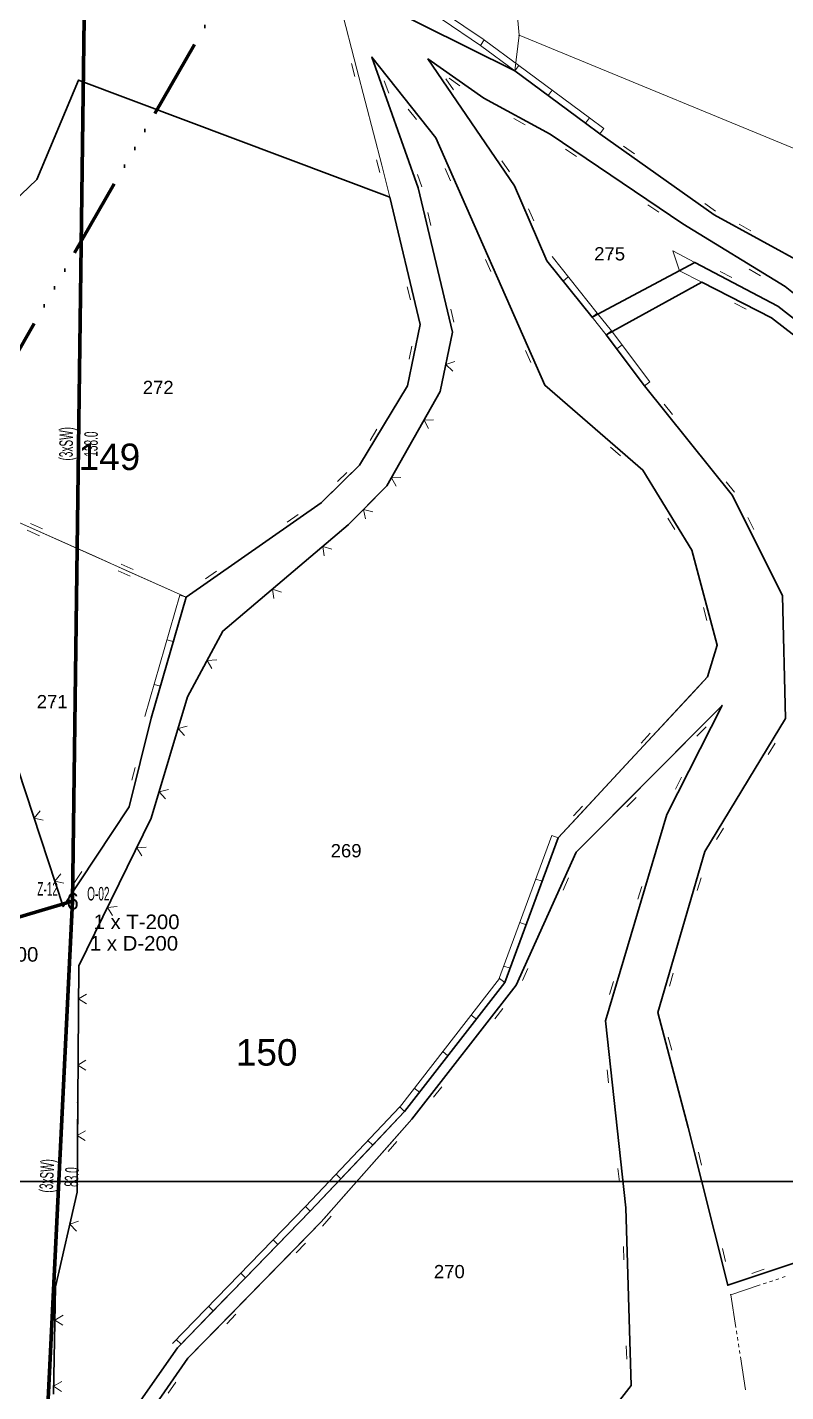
# Model space of a CAD drawing. Header units: millimetres. Extents: x 614452 to 616952, y 4151662 to 4153442.
# Drawn here: x 615928.1 to 616042.6, y 4152510.8 to 4152716.8 of the extents above; entities that cross this region are included whole.
import ezdxf
from ezdxf.enums import TextEntityAlignment as Align
from ezdxf.xclip import XClip

# ---------------------------------------------------------------- set-up
doc = ezdxf.new("R2010")
doc.units = ezdxf.units.MM
doc.header["$XCLIPFRAME"] = 2
doc.linetypes.add('ACAD_ISO14W100', pattern=[24, 12, -3, 0, -3, 0, -3, 0, -3])
for name, color, linetype, lineweight in [('01_UYGALAN_TARAMA', 26, 'Continuous', 20), ('02_ADA_ALN_YENI', 7, 'Continuous', 30), ('02_ADA_NO_YENI', 18, 'Continuous', 0), ('03_PARSEL_ALN_ESKI', 18, 'Continuous', 0), ('03_PARSEL_ALN_YENI', 171, 'Continuous', 0), ('03_PARSEL_NO_ESKI', 5, 'Continuous', 0), ('06_DETAY_SNR_KROKI', 4, 'Continuous', 0), ('07_SNRTIP_GECERLI', 30, 'Continuous', 0), ('07_SNRTIP_SABIT', 18, 'Continuous', 0), ('DIREK_ENH_MEVCUT', 6, 'Continuous', 25), ('HAT_ENH_HAVAI_MEVCUT', 6, 'Continuous', 70), ('NOKTA_DETAY_YENI', 171, 'Continuous', 0), ('NOKTA_PARSEL_ESKI', 6, 'Continuous', 0), ('NOKTA_PARSEL_YENI', 30, 'Continuous', 0), ('TRAFO_BOLGE_TUM', 254, 'ACAD_ISO14W100', 70)]:
    doc.layers.add(name, color=color, linetype=linetype, lineweight=lineweight)
doc.layers.add('ANTET', color=7, linetype='Continuous')
doc.layers.add('Unknown_Point_Feature', color=7, linetype='Continuous')
doc.styles.add('Direk', font='B_CAD')
doc.styles.get("Standard").update_dxf_attribs({"font": 'Arial'})

# ---------------------------------------------------------------- blocks, each defined once
blk = doc.blocks.new('fggg')
at = {"layer": '01_UYGALAN_TARAMA', "color": 252}
for p, q in [((616042.52, 4152528.16, 0.95), (616042.05, 4152528, 0.95)), ((616038.73, 4152526.89, 0.95), (616034.31, 4152525.41, 0.95)), ((616039.68, 4152527.21, 0.95), (616039.2, 4152527.05, 0.95)), ((616040.63, 4152527.52, 0.95), (616040.15, 4152527.36, 0.95)), ((616041.58, 4152527.84, 0.95), (616041.1, 4152527.68, 0.95)), ((616034.31, 4152525.41, 0.95), (616035.08, 4152520.47, 0.95)), ((616035.16, 4152519.98, 0.95), (616035.23, 4152519.48, 0.95)), ((616035.31, 4152518.99, 0.95), (616035.38, 4152518.5, 0.95)), ((616035.46, 4152518, 0.95), (616035.54, 4152517.51, 0.95)), ((616035.61, 4152517.01, 0.95), (616035.69, 4152516.52, 0.95)), ((616035.77, 4152516.02, 0.95), (616036.53, 4152511.08, 0.95))]:
    blk.add_line(p, q, dxfattribs=at)
blk.add_point((616034.31, 4152525.41, 619.21), dxfattribs=at)
blk.add_point((616034.31, 4152525.41, 619.21), dxfattribs=at)
at = {"layer": '02_ADA_ALN_YENI', "color": 252}
for points in [[(616125.99, 4152794.83, 0), (616178.27, 4152767.48, 0), (616205.48, 4152753.92, 0), (616189.79, 4152742.33, 0), (616169.69, 4152725.69, 0), (616156.44, 4152717.27, 0), (616138.25, 4152703.59, 0), (616113.44, 4152687.34, 0), (616098.05, 4152676.15, 0), (616082.93, 4152667.76, 0), (616074.61, 4152665.46, 0), (616066.37, 4152665.81, 0), (616056.19, 4152672.3, 0), (616045.79, 4152680.81, 0), (616031.8, 4152688.47, 0), (616014.53, 4152700.69, 0), (616012.35, 4152702.31, 0), (616001.69, 4152710.22, 0), (615966.82, 4152727.59, 0), (615931.04, 4152781.04, 0), (615998.55, 4152757.72, 0), (616061.85, 4152739.42, 0), (616080.99, 4152742.61, 0), (616125.99, 4152794.83, 0)], [(615972.47, 4152644.98, 0), (615952.06, 4152630.76, 0), (615946.81, 4152612.45, 0), (615943.45, 4152599.08, 0), (615933.5, 4152584.02, 0), (615924.45, 4152611.63, 0), (615917.83, 4152627.68, 0), (615912.63, 4152640.43, 0), (615909.79, 4152670.74, 0), (615914.23, 4152679.22, 0), (615929.51, 4152693.81, 0), (615935.84, 4152708.83, 0), (615982.84, 4152691.12, 0), (615987.41, 4152671.89, 0), (615985.5, 4152662.65, 0), (615978.25, 4152650.69, 0), (615972.47, 4152644.98, 0)]]:
    blk.add_polyline3d(points, close=True, dxfattribs=at)
for points in [[(616052.24, 4152666.23, 0), (616041.42, 4152674.7, 0), (616028.9, 4152681.28, 0), (616013.37, 4152673.01, 0), (616006.54, 4152681.54, 0), (616005.13, 4152684.8, 0), (616001.65, 4152692.85, 0), (615988.58, 4152712.01, 0), (615997.02, 4152706.11, 0), (616007.06, 4152700.64, 0), (616027.07, 4152687.09, 0), (616042.5, 4152677.63, 0), (616052.81, 4152669.4, 0)], [(616046.83, 4152531.18, 0), (616033.84, 4152526.84, 0), (616027.89, 4152550.68, 0), (616023.31, 4152568.03, 0), (616030.39, 4152592.35, 0), (616042.59, 4152612.4, 0), (616042.13, 4152630.95, 0), (616034.58, 4152646.09, 0), (616021.3, 4152662.64, 0), (616015.49, 4152670.36, 0), (616029.95, 4152678.3, 0), (616040.47, 4152672.93, 0), (616051.16, 4152664.61, 0)], [(615932.03, 4152510.4, 0), (615932.36, 4152526.59, 0), (615935.6, 4152540.92, 0), (615935.88, 4152575.09, 0), (615946.82, 4152597.37, 0), (615952.3, 4152615.71, 0), (615957.63, 4152625.59, 0), (615976.54, 4152641.65, 0), (615982.36, 4152647.53, 0), (615990.45, 4152661.82, 0), (615992.3, 4152670.74, 0), (615987.1, 4152692.57, 0), (615980.13, 4152712.3, 0), (615989.77, 4152700.1, 0), (616006.24, 4152662.75, 0), (616021.04, 4152649.9, 0), (616028.43, 4152637.86, 0), (616032.25, 4152623.52, 0), (616030.81, 4152618.73, 0), (616008.25, 4152594.41, 0), (616008.25, 4152594.41, 0), (616000.19, 4152572.55, 0), (615985.06, 4152553.1, 0), (615970.81, 4152538.04, 0), (615950.76, 4152517.38, 0), (615942.44, 4152505.46, 0)], [(615944.46, 4152504.53, 0), (615952.33, 4152515.83, 0), (615972.48, 4152536.44, 0), (615986.13, 4152551.91, 0), (616001.92, 4152572.14, 0), (616010.95, 4152592.22, 0), (616033, 4152614.39, 0), (616024.67, 4152597.94, 0), (616015.41, 4152566.77, 0), (616018.47, 4152538.56, 0), (616019.28, 4152511.72, 0), (616007.97, 4152497.23, 0)]]:
    blk.add_polyline3d(points, dxfattribs=at)
at = {"layer": '03_PARSEL_ALN_ESKI', "color": 252}
for p in [(616016.3, 4152682.59), (615948.16, 4152662.41), (615932.14, 4152614.97), (615976.53, 4152592.46), (615992.11, 4152528.91)]:
    blk.add_point(p, dxfattribs=at)
at = {"layer": '03_PARSEL_ALN_YENI', "color": 252}
for points in [[(615998.55, 4152757.72, 0), (616002.35, 4152715.6, 0), (616001.69, 4152710.22, 0), (615966.82, 4152727.59, 0), (615931.04, 4152781.04, 0), (615998.55, 4152757.72, 0)], [(616098.05, 4152676.15, 0), (616002.35, 4152715.6, 0), (615998.55, 4152757.72, 0), (616061.85, 4152739.42, 0), (616080.99, 4152742.61, 0), (616087.63, 4152718.59, 0), (616098.05, 4152676.15, 0)], [(616002.35, 4152715.6, 0), (616098.05, 4152676.15, 0), (616082.93, 4152667.76, 0), (616074.61, 4152665.46, 0), (616066.37, 4152665.81, 0), (616056.19, 4152672.3, 0), (616045.79, 4152680.81, 0), (616031.8, 4152688.47, 0), (616014.53, 4152700.69, 0), (616012.35, 4152702.31, 0), (616001.69, 4152710.22, 0), (616002.35, 4152715.6, 0)], [(616005.13, 4152684.8, 0), (616001.65, 4152692.85, 0), (615988.58, 4152712.01, 0), (615997.02, 4152706.11, 0), (616007.06, 4152700.64, 0), (616027.07, 4152687.09, 0), (616042.5, 4152677.63, 0), (616052.81, 4152669.4, 0), (616067.06, 4152660.45, 0), (616067.08, 4152641.37, 0), (616061.54, 4152655.01, 0), (616052.24, 4152666.23, 0), (616041.42, 4152674.7, 0), (616028.9, 4152681.28, 0), (616013.37, 4152673.01, 0), (616006.54, 4152681.54, 0), (616005.13, 4152684.8, 0)], [(615935.84, 4152708.83, 0), (615982.84, 4152691.12, 0), (615987.41, 4152671.89, 0), (615985.5, 4152662.65, 0), (615978.25, 4152650.69, 0), (615972.47, 4152644.98, 0), (615952.06, 4152630.76, 0), (615924.68, 4152642.99, 0), (615912.63, 4152640.43, 0), (615909.79, 4152670.74, 0), (615914.23, 4152679.22, 0), (615929.51, 4152693.81, 0), (615935.84, 4152708.83, 0)], [(616015.49, 4152670.36, 0), (616029.95, 4152678.3, 0), (616040.47, 4152672.93, 0), (616051.16, 4152664.61, 0), (616059.3, 4152653.67, 0), (616066.19, 4152637.89, 0), (616066.06, 4152614.43, 0), (616065.94, 4152591.44, 0), (616068.62, 4152559.61, 0), (616046.83, 4152531.18, 0), (616033.84, 4152526.84, 0), (616027.89, 4152550.68, 0), (616023.31, 4152568.03, 0), (616030.39, 4152592.35, 0), (616042.59, 4152612.4, 0), (616042.13, 4152630.95, 0), (616034.58, 4152646.09, 0), (616021.3, 4152662.64, 0), (616015.49, 4152670.36, 0)], [(615933.5, 4152584.02, 0), (615924.45, 4152611.63, 0), (615917.83, 4152627.68, 0), (615912.63, 4152640.43, 0), (615924.68, 4152642.99, 0), (615952.06, 4152630.76, 0), (615946.81, 4152612.45, 0), (615943.45, 4152599.08, 0), (615933.5, 4152584.02, 0)], [(616007.97, 4152497.23, 0), (615987.11, 4152472.98, 0), (615968.43, 4152487.88, 0), (615944.46, 4152504.53, 0), (615952.33, 4152515.83, 0), (615972.48, 4152536.44, 0), (615986.13, 4152551.91, 0), (616001.92, 4152572.14, 0), (616010.95, 4152592.22, 0), (616033, 4152614.39, 0), (616024.67, 4152597.94, 0), (616015.41, 4152566.77, 0), (616018.47, 4152538.56, 0), (616019.28, 4152511.72, 0), (616007.97, 4152497.23, 0)]]:
    blk.add_polyline3d(points, close=True, dxfattribs=at)
blk.add_polyline3d([(615932.03, 4152510.4, 0), (615932.36, 4152526.59, 0), (615935.6, 4152540.92, 0), (615935.88, 4152575.09, 0), (615946.82, 4152597.37, 0), (615952.3, 4152615.71, 0), (615957.63, 4152625.59, 0), (615976.54, 4152641.65, 0), (615982.36, 4152647.53, 0), (615990.45, 4152661.82, 0), (615992.3, 4152670.74, 0), (615987.1, 4152692.57, 0), (615980.13, 4152712.3, 0), (615989.77, 4152700.1, 0), (615989.77, 4152700.1, 0), (616006.24, 4152662.75, 0), (616021.04, 4152649.9, 0), (616028.43, 4152637.86, 0), (616032.25, 4152623.52, 0), (616030.81, 4152618.73, 0), (616008.25, 4152594.41, 0), (616000.19, 4152572.55, 0), (615985.06, 4152553.1, 0), (615970.81, 4152538.04, 0), (615950.76, 4152517.38, 0), (615942.44, 4152505.46, 0)], dxfattribs=at)
at = {"layer": '06_DETAY_SNR_KROKI', "color": 252}
for p, q in [((615997.07, 4152714.89, 0.95), (615983.97, 4152723.74, 0.95)), ((615977.86, 4152710.48, 0.95), (615975.4, 4152720.02, 0.95)), ((615996.51, 4152714.06, 0.95), (615990.71, 4152717.98, 0.95)), ((615996.51, 4152714.06, 0.95), (615997.07, 4152714.89, 0.95)), ((616001.69, 4152710.22, 0.95), (615996.51, 4152714.06, 0.95)), ((616002.28, 4152711.03, 0.95), (615997.11, 4152714.87, 0.95)), ((615977.56, 4152709.38, 0.95), (615977.06, 4152711.31, 0.95)), ((615980.13, 4152712.3, 0.95), (615981.79, 4152707.58, 0.95)), ((615980.47, 4152711.86, 0.95), (615980.13, 4152712.3, 0.95)), ((615986.67, 4152704.02, 0.95), (615980.47, 4152711.86, 0.95)), ((615988.58, 4152712.01, 0.95), (615991.4, 4152707.88, 0.95)), ((615992.92, 4152708.98, 0.95), (615988.58, 4152712.01, 0.95)), ((615979.1, 4152705.64, 0.95), (615977.86, 4152710.48, 0.95)), ((616001.69, 4152710.22, 0.95), (616002.28, 4152711.03, 0.95)), ((616006.73, 4152706.48, 0.95), (616001.69, 4152710.22, 0.95)), ((616012.95, 4152703.11, 0.95), (616002.28, 4152711.03, 0.95)), ((615935.84, 4152708.83, 642.59), (615929.51, 4152693.81, 641.4)), ((615982.84, 4152691.12, 626.52), (615935.84, 4152708.83, 642.59)), ((615981.79, 4152707.58, 0.95), (615985.13, 4152698.16, 0.95)), ((615981.99, 4152708.72, 0.95), (615982.66, 4152706.83, 0.95)), ((615991.3, 4152709.02, 0.95), (615992.43, 4152707.37, 0.95)), ((615991.4, 4152707.88, 0.95), (615997.03, 4152699.62, 0.95)), ((615993.42, 4152707.94, 0.95), (615991.78, 4152709.09, 0.95)), ((615997.02, 4152706.11, 0.95), (615992.92, 4152708.98, 0.95)), ((616006.73, 4152706.48, 0.95), (616007.33, 4152707.28, 0.95)), ((615981.6, 4152695.96, 0.95), (615979.1, 4152705.64, 0.95)), ((616002.67, 4152703.03, 0.95), (615997.02, 4152706.11, 0.95)), ((616012.35, 4152702.31, 0.95), (616006.73, 4152706.48, 0.95)), ((615986.85, 4152702.88, 0.95), (615985.61, 4152704.45, 0.95)), ((615989.77, 4152700.1, 0.95), (615986.67, 4152704.02, 0.95)), ((616003.28, 4152702.06, 0.95), (616001.53, 4152703.02, 0.95)), ((616007.06, 4152700.64, 0.95), (616002.67, 4152703.03, 0.95)), ((616012.35, 4152702.31, 0.95), (616012.95, 4152703.11, 0.95)), ((616015.13, 4152701.49, 0.95), (616012.95, 4152703.11, 0.95)), ((616014.53, 4152700.69, 0.95), (616012.35, 4152702.31, 0.95)), ((616014.53, 4152700.69, 0.95), (616015.13, 4152701.49, 0.95)), ((615992.12, 4152694.78, 0.95), (615989.77, 4152700.1, 0.95)), ((615997.03, 4152699.62, 0.95), (615999.85, 4152695.49, 0.95)), ((616010.51, 4152698.3, 0.95), (616007.06, 4152700.64, 0.95)), ((616014.53, 4152700.69, 0.95), (616018.61, 4152697.8, 0.95)), ((615981.3, 4152694.85, 0.95), (615980.8, 4152696.79, 0.95)), ((615985.13, 4152698.16, 0.95), (615986.79, 4152693.44, 0.95)), ((616011.02, 4152697.28, 0.95), (616009.37, 4152698.4, 0.95)), ((616014.65, 4152695.5, 0.95), (616010.51, 4152698.3, 0.95)), ((616018.12, 4152698.84, 0.95), (616019.75, 4152697.68, 0.95)), ((616018.61, 4152697.8, 0.95), (616026.78, 4152692.03, 0.95)), ((615982.84, 4152691.12, 0.95), (615981.6, 4152695.96, 0.95)), ((615992.01, 4152693.63, 0.95), (615991.2, 4152695.46, 0.95)), ((615994.14, 4152690.2, 0.95), (615992.12, 4152694.78, 0.95)), ((615999.75, 4152696.63, 0.95), (616000.88, 4152694.98, 0.95)), ((615999.85, 4152695.49, 0.95), (616001.65, 4152692.85, 0.95)), ((616022.93, 4152689.9, 0.95), (616014.65, 4152695.5, 0.95)), ((615929.51, 4152693.81, 641.4), (615914.23, 4152679.22, 639.4)), ((615986.79, 4152693.44, 0.95), (615987.1, 4152692.57, 0.95)), ((615986.99, 4152694.57, 0.95), (615987.66, 4152692.69, 0.95)), ((616001.65, 4152692.85, 0.95), (616003.63, 4152688.26, 0.95)), ((615983.94, 4152686.49, 0.95), (615982.84, 4152691.12, 0.95)), ((615987.1, 4152692.57, 0.95), (615988.26, 4152687.71, 0.95)), ((616026.78, 4152692.03, 0.95), (616030.86, 4152689.14, 0.95)), ((615988.57, 4152688.81, 0.95), (615989.04, 4152686.87, 0.95)), ((615998.17, 4152681.05, 0.95), (615994.14, 4152690.2, 0.95)), ((616003.75, 4152689.4, 0.95), (616004.55, 4152687.57, 0.95)), ((616023.45, 4152688.87, 0.95), (616021.79, 4152689.99, 0.95)), ((616027.07, 4152687.09, 0.95), (616022.93, 4152689.9, 0.95)), ((616030.37, 4152690.17, 0.95), (616032, 4152689.02, 0.95)), ((616030.86, 4152689.14, 0.95), (616031.8, 4152688.47, 0.95)), ((615986.25, 4152676.76, 0.95), (615983.94, 4152686.49, 0.95)), ((615988.26, 4152687.71, 0.95), (615990.58, 4152677.98, 0.95)), ((616003.63, 4152688.26, 0.95), (616005.13, 4152684.8, 0.95)), ((616029.71, 4152685.48, 0.95), (616027.07, 4152687.09, 0.95)), ((616031.8, 4152688.47, 0.95), (616036.18, 4152686.07, 0.95)), ((616035.58, 4152687.05, 0.95), (616037.33, 4152686.08, 0.95)), ((616005.13, 4152684.8, 0.95), (616006.54, 4152681.54, 0.95)), ((616038.24, 4152680.25, 0.95), (616029.71, 4152685.48, 0.95)), ((616036.18, 4152686.07, 0.95), (616044.96, 4152681.27, 0.95)), ((616026.56, 4152680.03, 0.95), (616025.58, 4152683.02, 0.95)), ((616025.58, 4152683.02, 0.95), (616028.9, 4152681.28, 0.95)), ((615998.06, 4152679.91, 0.95), (615997.25, 4152681.74, 0.95)), ((616000.19, 4152676.47, 0.95), (615998.17, 4152681.05, 0.95)), ((616008.99, 4152678.48, 0.95), (616006.54, 4152681.54, 0.95)), ((616014.15, 4152673.63, 0.95), (616007.32, 4152682.17, 0.95)), ((616028.9, 4152681.28, 0.95), (616033.33, 4152678.95, 0.95)), ((616008.99, 4152678.48, 0.95), (616009.77, 4152679.1, 0.95)), ((616013.37, 4152673.01, 0.95), (616008.99, 4152678.48, 0.95)), ((616029.95, 4152678.3, 0.95), (616026.56, 4152680.03, 0.95)), ((616036.02, 4152675.2, 0.95), (616029.95, 4152678.3, 0.95)), ((616032.7, 4152679.92, 0.95), (616034.47, 4152678.99, 0.95)), ((616033.33, 4152678.95, 0.95), (616041.42, 4152674.7, 0.95)), ((616038.8, 4152679.25, 0.95), (616037.09, 4152680.29, 0.95)), ((616042.5, 4152677.63, 0.95), (616038.24, 4152680.25, 0.95)), ((615985.94, 4152675.66, 0.95), (615985.47, 4152677.6, 0.95)), ((615987.41, 4152671.89, 0.95), (615986.25, 4152676.76, 0.95)), ((615990.58, 4152677.98, 0.95), (615991.74, 4152673.12, 0.95)), ((616004.22, 4152667.32, 0.95), (616000.19, 4152676.47, 0.95)), ((616048.91, 4152672.52, 0.95), (616042.5, 4152677.63, 0.95)), ((615992.05, 4152674.22, 0.95), (615992.51, 4152672.27, 0.95)), ((616036.65, 4152674.24, 0.95), (616034.87, 4152675.15, 0.95)), ((616040.47, 4152672.93, 0.95), (616036.02, 4152675.2, 0.95)), ((616041.42, 4152674.7, 0.95), (616045.36, 4152671.62, 0.95)), ((615991.74, 4152673.12, 0.95), (615992.3, 4152670.74, 0.95)), ((616013.37, 4152673.01, 0.95), (616014.15, 4152673.63, 0.95)), ((616015.49, 4152670.36, 0.95), (616013.37, 4152673.01, 0.95)), ((616016.27, 4152670.98, 0.95), (616014.15, 4152673.63, 0.95)), ((616047.21, 4152667.68, 0.95), (616040.47, 4152672.93, 0.95)), ((615986.51, 4152667.54, 0.95), (615987.41, 4152671.89, 0.95)), ((615992.3, 4152670.74, 0.95), (615991.29, 4152665.85, 0.95)), ((616015.49, 4152670.36, 0.95), (616016.27, 4152670.98, 0.95)), ((616017.09, 4152668.23, 0.95), (616015.49, 4152670.36, 0.95)), ((616022.1, 4152663.24, 0.95), (616016.28, 4152670.96, 0.95)), ((615985.76, 4152666.68, 0.95), (615986.16, 4152668.64, 0.95)), ((616004.11, 4152666.18, 0.95), (616003.3, 4152668.01, 0.95)), ((616017.09, 4152668.23, 0.95), (616017.89, 4152668.83, 0.95)), ((616021.3, 4152662.64, 0.95), (616017.09, 4152668.23, 0.95)), ((615985.5, 4152662.65, 0.95), (615986.51, 4152667.54, 0.95)), ((615991.29, 4152665.85, 0.95), (615992.63, 4152666.33, 0.95)), ((616006.24, 4152662.75, 0.95), (616004.22, 4152667.32, 0.95)), ((615991.29, 4152665.85, 0.95), (615990.45, 4152661.82, 0.95)), ((615992.33, 4152664.87, 0.95), (615991.29, 4152665.85, 0.95)), ((615980.84, 4152654.96, 0.95), (615985.5, 4152662.65, 0.95)), ((615990.45, 4152661.82, 0.95), (615987.99, 4152657.47, 0.95)), ((616009.71, 4152659.73, 0.95), (616006.24, 4152662.75, 0.95)), ((616021.3, 4152662.64, 0.95), (616022.1, 4152663.24, 0.95)), ((616021.3, 4152662.64, 0.95), (616024.43, 4152658.74, 0.95)), ((616017.26, 4152653.18, 0.95), (616009.71, 4152659.73, 0.95)), ((616024.25, 4152659.87, 0.95), (616025.5, 4152658.31, 0.95)), ((616024.43, 4152658.74, 0.95), (616030.69, 4152650.94, 0.95)), ((615979.84, 4152654.4, 0.95), (615980.88, 4152656.11, 0.95)), ((615987.99, 4152657.47, 0.95), (615985.53, 4152653.12, 0.95)), ((615987.99, 4152657.47, 0.95), (615989.42, 4152657.53, 0.95)), ((615988.68, 4152656.22, 0.95), (615987.99, 4152657.47, 0.95)), ((615978.25, 4152650.69, 0.95), (615980.84, 4152654.96, 0.95)), ((615985.53, 4152653.12, 0.95), (615983.06, 4152648.77, 0.95)), ((616017.65, 4152652.1, 0.95), (616016.14, 4152653.41, 0.95)), ((616021.04, 4152649.9, 0.95), (616017.26, 4152653.18, 0.95)), ((615974.92, 4152648.19, 0.95), (615976.34, 4152649.59, 0.95)), ((615976.03, 4152648.49, 0.95), (615978.25, 4152650.69, 0.95)), ((616025.82, 4152642.12, 0.95), (616021.04, 4152649.9, 0.95)), ((616030.69, 4152650.94, 0.95), (616033.82, 4152647.04, 0.95)), ((615972.47, 4152644.98, 0.95), (615976.03, 4152648.49, 0.95)), ((615982.36, 4152647.53, 0.95), (615978.85, 4152643.98, 0.95)), ((615983.06, 4152648.77, 0.95), (615982.36, 4152647.53, 0.95)), ((615983.06, 4152648.77, 0.95), (615984.49, 4152648.82, 0.95)), ((615983.76, 4152647.52, 0.95), (615983.06, 4152648.77, 0.95)), ((616033.63, 4152648.17, 0.95), (616034.89, 4152646.61, 0.95)), ((616033.82, 4152647.04, 0.95), (616034.58, 4152646.09, 0.95)), ((616034.58, 4152646.09, 0.95), (616036.81, 4152641.62, 0.95)), ((615968.47, 4152642.19, 0.95), (615972.47, 4152644.98, 0.95)), ((615978.85, 4152643.98, 0.95), (615976.54, 4152641.65, 0.95)), ((615979.18, 4152642.59, 0.95), (615978.85, 4152643.98, 0.95)), ((615978.85, 4152643.98, 0.95), (615980.24, 4152643.65, 0.95)), ((615924.68, 4152642.99, 0.95), (615929.24, 4152640.95, 0.95)), ((615928.56, 4152641.87, 0.95), (615930.38, 4152641.05, 0.95)), ((615964.37, 4152639.33, 0.95), (615968.47, 4152642.19, 0.95)), ((615967.33, 4152642.08, 0.95), (615968.97, 4152643.22, 0.95)), ((615976.54, 4152641.65, 0.95), (615972.73, 4152638.41, 0.95)), ((616025.86, 4152640.98, 0.95), (616024.81, 4152642.68, 0.95)), ((616028.43, 4152637.86, 0.95), (616025.82, 4152642.12, 0.95)), ((616036.81, 4152641.62, 0.95), (616041.27, 4152632.66, 0.95)), ((616036.87, 4152642.76, 0.95), (616037.76, 4152640.97, 0.95)), ((615928.1, 4152640.84, 0.95), (615929.93, 4152640.03, 0.95)), ((615929.24, 4152640.95, 0.95), (615938.37, 4152636.87, 0.95)), ((615956.16, 4152633.62, 0.95), (615964.37, 4152639.33, 0.95)), ((615972.73, 4152638.41, 0.95), (615968.91, 4152635.17, 0.95)), ((615972.94, 4152637, 0.95), (615972.73, 4152638.41, 0.95)), ((615972.73, 4152638.41, 0.95), (615974.09, 4152637.97, 0.95)), ((616030.96, 4152628.35, 0.95), (616028.43, 4152637.86, 0.95)), ((615938.37, 4152636.87, 0.95), (615942.94, 4152634.83, 0.95)), ((615942.25, 4152635.75, 0.95), (615944.08, 4152634.94, 0.95)), ((615968.91, 4152635.17, 0.95), (615965.1, 4152631.94, 0.95)), ((615941.8, 4152634.73, 0.95), (615943.62, 4152633.91, 0.95)), ((615942.94, 4152634.83, 0.95), (615952.06, 4152630.76, 0.95)), ((615952.06, 4152630.76, 0.95), (615956.16, 4152633.62, 0.95)), ((615955.02, 4152633.51, 0.95), (615956.66, 4152634.65, 0.95)), ((615951.1, 4152631.03, 0.95), (615945.84, 4152612.73, 0.95)), ((615952.06, 4152630.76, 0.95), (615951.1, 4152631.03, 0.95)), ((615965.1, 4152631.94, 0.95), (615961.29, 4152628.7, 0.95)), ((615965.32, 4152630.52, 0.95), (615965.1, 4152631.94, 0.95)), ((615965.1, 4152631.94, 0.95), (615966.46, 4152631.49, 0.95)), ((616041.27, 4152632.66, 0.95), (616042.13, 4152630.95, 0.95)), ((616042.13, 4152630.95, 0.95), (616042.25, 4152625.95, 0.95)), ((615952.06, 4152630.76, 0.95), (615950.13, 4152624.03, 0.95)), ((616030.68, 4152627.24, 0.95), (616030.16, 4152629.17, 0.95)), ((615961.29, 4152628.7, 0.95), (615957.63, 4152625.59, 0.95)), ((616032.25, 4152623.52, 0.95), (616030.96, 4152628.35, 0.95)), ((615957.63, 4152625.59, 0.95), (615955.26, 4152621.19, 0.95)), ((616042.25, 4152625.95, 0.95), (616042.5, 4152615.95, 0.95)), ((615950.13, 4152624.03, 0.95), (615948.2, 4152617.3, 0.95)), ((615950.13, 4152624.03, 0.95), (615949.17, 4152624.31, 0.95)), ((616030.81, 4152618.73, 0.95), (616032.25, 4152623.52, 0.95)), ((615955.26, 4152621.19, 0.95), (615952.88, 4152616.79, 0.95)), ((615955.26, 4152621.19, 0.95), (615956.69, 4152621.27, 0.95)), ((615955.97, 4152619.95, 0.95), (615955.26, 4152621.19, 0.95)), ((616028.66, 4152616.4, 0.95), (616030.81, 4152618.73, 0.95)), ((615948.2, 4152617.3, 0.95), (615946.81, 4152612.45, 0.95)), ((615948.2, 4152617.3, 0.95), (615947.24, 4152617.58, 0.95)), ((615952.88, 4152616.79, 0.95), (615952.3, 4152615.71, 0.95)), ((615952.3, 4152615.71, 0.95), (615950.87, 4152610.92, 0.95)), ((616021.85, 4152609.07, 0.95), (616028.66, 4152616.4, 0.95)), ((616033, 4152614.39, 0.95), (616029.47, 4152610.84, 0.95)), ((616031.45, 4152611.32, 0.95), (616033, 4152614.39, 0.95)), ((616042.5, 4152615.95, 0.95), (616042.59, 4152612.4, 0.95)), ((615944.67, 4152603.93, 0.95), (615946.81, 4152612.45, 0.95)), ((616042.59, 4152612.4, 0.95), (616039.99, 4152608.13, 0.95)), ((615950.87, 4152610.92, 0.95), (615949.44, 4152606.13, 0.95)), ((615950.87, 4152610.92, 0.95), (615952.25, 4152611.29, 0.95)), ((615951.82, 4152609.85, 0.95), (615950.87, 4152610.92, 0.95)), ((616029.47, 4152610.84, 0.95), (616022.42, 4152603.75, 0.95)), ((616026.93, 4152602.4, 0.95), (616031.45, 4152611.32, 0.95)), ((616030.58, 4152611.16, 0.95), (616029.17, 4152609.74, 0.95)), ((616018.45, 4152605.41, 0.95), (616021.85, 4152609.07, 0.95)), ((616020.76, 4152608.72, 0.95), (616022.12, 4152610.19, 0.95)), ((616040.99, 4152608.69, 0.95), (616039.95, 4152606.98, 0.95)), ((616039.99, 4152608.13, 0.95), (616034.79, 4152599.59, 0.95)), ((615943.88, 4152603.09, 0.95), (615944.37, 4152605.03, 0.95)), ((615949.44, 4152606.13, 0.95), (615948.01, 4152601.33, 0.95)), ((616011.65, 4152598.07, 0.95), (616018.45, 4152605.41, 0.95)), ((615927.56, 4152602.13, 0.95), (615929.12, 4152597.38, 0.95)), ((615943.45, 4152599.08, 0.95), (615944.67, 4152603.93, 0.95)), ((616022.42, 4152603.75, 0.95), (616018.9, 4152600.21, 0.95)), ((616024.67, 4152597.94, 0.95), (616026.93, 4152602.4, 0.95)), ((616025.98, 4152601.77, 0.95), (616026.88, 4152603.55, 0.95)), ((615948.01, 4152601.33, 0.95), (615946.82, 4152597.37, 0.95)), ((615948.01, 4152601.33, 0.95), (615949.39, 4152601.7, 0.95)), ((615948.96, 4152600.27, 0.95), (615948.01, 4152601.33, 0.95)), ((616018.9, 4152600.21, 0.95), (616011.84, 4152593.12, 0.95)), ((616020, 4152600.52, 0.95), (616018.59, 4152599.1, 0.95)), ((615929.12, 4152597.38, 0.95), (615930.04, 4152598.47, 0.95)), ((615941.77, 4152596.54, 0.95), (615943.45, 4152599.08, 0.95)), ((616008.25, 4152594.41, 0.95), (616011.65, 4152598.07, 0.95)), ((616010.56, 4152597.72, 0.95), (616011.92, 4152599.19, 0.95)), ((616023.95, 4152595.53, 0.95), (616024.67, 4152597.94, 0.95)), ((616034.79, 4152599.59, 0.95), (616032.2, 4152595.32, 0.95)), ((615930.51, 4152597.05, 0.95), (615929.12, 4152597.38, 0.95)), ((615929.12, 4152597.38, 0.95), (615930.68, 4152592.63, 0.95)), ((615936.26, 4152588.19, 0.95), (615941.77, 4152596.54, 0.95)), ((615946.82, 4152597.37, 0.95), (615944.62, 4152592.89, 0.95)), ((616033.2, 4152595.88, 0.95), (616032.16, 4152594.17, 0.95)), ((616007.31, 4152594.75, 0.95), (615999.26, 4152572.9, 0.95)), ((616008.25, 4152594.41, 0.95), (616005.83, 4152587.84, 0.95)), ((616008.25, 4152594.41, 0.95), (616007.31, 4152594.75, 0.95)), ((616021.11, 4152585.95, 0.95), (616023.95, 4152595.53, 0.95)), ((616032.2, 4152595.32, 0.95), (616030.39, 4152592.35, 0.95)), ((615930.68, 4152592.63, 0.95), (615932.24, 4152587.88, 0.95)), ((615944.62, 4152592.89, 0.95), (615942.42, 4152588.4, 0.95)), ((615944.62, 4152592.89, 0.95), (615946.05, 4152593.02, 0.95)), ((615945.38, 4152591.67, 0.95), (615944.62, 4152592.89, 0.95)), ((616010.95, 4152592.22, 0.95), (616008.9, 4152587.66, 0.95)), ((616011.84, 4152593.12, 0.95), (616010.95, 4152592.22, 0.95)), ((616030.39, 4152592.35, 0.95), (616028.99, 4152587.55, 0.95)), ((615932.24, 4152587.88, 0.95), (615933.16, 4152588.97, 0.95)), ((615933.63, 4152587.55, 0.95), (615932.24, 4152587.88, 0.95)), ((615932.24, 4152587.88, 0.95), (615933.5, 4152584.02, 0.95)), ((615933.5, 4152584.02, 0.95), (615936.26, 4152588.19, 0.95)), ((615935.24, 4152587.67, 0.95), (615936.34, 4152589.34, 0.95)), ((615942.42, 4152588.4, 0.95), (615940.21, 4152583.91, 0.95)), ((616005.83, 4152587.84, 0.95), (616003.41, 4152581.27, 0.95)), ((616008.9, 4152587.66, 0.95), (616004.8, 4152578.54, 0.95)), ((616005.83, 4152587.84, 0.95), (616004.89, 4152588.19, 0.95)), ((616009.82, 4152588.35, 0.95), (616009, 4152586.52, 0.95)), ((616029.81, 4152588.35, 0.95), (616029.25, 4152586.43, 0.95)), ((616019.68, 4152581.15, 0.95), (616021.11, 4152585.95, 0.95)), ((616020.28, 4152585.15, 0.95), (616020.85, 4152587.07, 0.95)), ((616028.99, 4152587.55, 0.95), (616026.2, 4152577.95, 0.95)), ((615940.21, 4152583.91, 0.95), (615938.01, 4152579.42, 0.95)), ((615940.21, 4152583.91, 0.95), (615941.64, 4152584.05, 0.95)), ((615940.98, 4152582.7, 0.95), (615940.21, 4152583.91, 0.95)), ((616003.41, 4152581.27, 0.95), (616002.47, 4152581.62, 0.95)), ((615938.01, 4152579.42, 0.95), (615935.88, 4152575.09, 0.95)), ((616003.41, 4152581.27, 0.95), (616000.99, 4152574.71, 0.95)), ((616016.83, 4152571.57, 0.95), (616019.68, 4152581.15, 0.95)), ((616004.8, 4152578.54, 0.95), (616002.75, 4152573.98, 0.95)), ((616026.2, 4152577.95, 0.95), (616024.8, 4152573.15, 0.95)), ((615935.88, 4152575.09, 0.95), (615935.83, 4152570.09, 0.95)), ((616000.99, 4152574.71, 0.95), (616000.05, 4152575.05, 0.95)), ((616000.99, 4152574.71, 0.95), (616000.19, 4152572.55, 0.95)), ((616002.75, 4152573.98, 0.95), (616001.92, 4152572.14, 0.95)), ((616003.67, 4152574.67, 0.95), (616002.85, 4152572.84, 0.95)), ((616025.62, 4152573.95, 0.95), (616025.06, 4152572.03, 0.95)), ((615999.4, 4152573.17, 0.95), (615984.27, 4152553.71, 0.95)), ((616000.19, 4152572.55, 0.95), (615995.9, 4152567.03, 0.95)), ((616001.92, 4152572.14, 0.95), (615998.84, 4152568.2, 0.95)), ((616000.19, 4152572.55, 0.95), (615999.4, 4152573.17, 0.95)), ((616015.41, 4152566.77, 0.95), (616016.83, 4152571.57, 0.95)), ((616016.01, 4152570.77, 0.95), (616016.58, 4152572.69, 0.95)), ((616024.8, 4152573.15, 0.95), (616023.31, 4152568.03, 0.95)), ((615935.83, 4152570.09, 0.95), (615935.77, 4152565.09, 0.95)), ((615935.83, 4152570.09, 0.95), (615937.05, 4152570.82, 0.95)), ((615937.04, 4152569.32, 0.95), (615935.83, 4152570.09, 0.95)), ((615995.9, 4152567.03, 0.95), (615991.6, 4152561.5, 0.95)), ((615998.84, 4152568.2, 0.95), (615992.69, 4152560.32, 0.95)), ((615995.9, 4152567.03, 0.95), (615995.11, 4152567.64, 0.95)), ((615999.9, 4152568.64, 0.95), (615998.67, 4152567.07, 0.95)), ((616023.31, 4152568.03, 0.95), (616024.59, 4152563.2, 0.95)), ((615935.77, 4152565.09, 0.95), (615935.72, 4152560.09, 0.95)), ((616016.31, 4152558.44, 0.95), (616015.41, 4152566.77, 0.95)), ((616024.59, 4152563.2, 0.95), (616027.14, 4152553.53, 0.95)), ((616024.87, 4152564.31, 0.95), (616025.39, 4152562.37, 0.95)), ((615935.72, 4152560.09, 0.95), (615936.95, 4152560.82, 0.95)), ((615991.6, 4152561.5, 0.95), (615987.3, 4152555.98, 0.95)), ((615991.6, 4152561.5, 0.95), (615990.81, 4152562.12, 0.95)), ((615935.72, 4152560.09, 0.95), (615935.67, 4152555.09, 0.95)), ((615936.93, 4152559.32, 0.95), (615935.72, 4152560.09, 0.95)), ((615992.69, 4152560.32, 0.95), (615989.62, 4152556.38, 0.95)), ((616015.86, 4152557.39, 0.95), (616015.65, 4152559.37, 0.95)), ((615990.67, 4152556.82, 0.95), (615989.44, 4152555.24, 0.95)), ((616016.85, 4152553.47, 0.95), (616016.31, 4152558.44, 0.95)), ((615935.67, 4152555.09, 0.95), (615935.66, 4152554.45, 0.95)), ((615987.3, 4152555.98, 0.95), (615985.06, 4152553.1, 0.95)), ((615989.62, 4152556.38, 0.95), (615986.13, 4152551.91, 0.95)), ((615987.3, 4152555.98, 0.95), (615986.51, 4152556.59, 0.95)), ((615935.66, 4152554.45, 0.95), (615935.64, 4152549.45, 0.95)), ((615984.33, 4152553.78, 0.95), (615970.08, 4152538.73, 0.95)), ((615985.06, 4152553.1, 0.95), (615980.25, 4152548.01, 0.95)), ((615985.06, 4152553.1, 0.95), (615984.33, 4152553.78, 0.95)), ((616017.93, 4152543.53, 0.95), (616016.85, 4152553.47, 0.95)), ((616027.14, 4152553.53, 0.95), (616027.89, 4152550.68, 0.95)), ((615986.13, 4152551.91, 0.95), (615982.83, 4152548.16, 0.95)), ((616027.89, 4152550.68, 0.95), (616029.1, 4152545.83, 0.95)), ((615935.64, 4152549.45, 0.95), (615935.62, 4152544.45, 0.95)), ((615935.64, 4152549.45, 0.95), (615936.86, 4152550.19, 0.95)), ((615936.85, 4152548.69, 0.95), (615935.64, 4152549.45, 0.95)), ((615980.25, 4152548.01, 0.95), (615979.52, 4152548.7, 0.95)), ((615983.91, 4152548.54, 0.95), (615982.59, 4152547.04, 0.95)), ((615980.25, 4152548.01, 0.95), (615975.44, 4152542.93, 0.95)), ((615982.83, 4152548.16, 0.95), (615976.21, 4152540.67, 0.95)), ((616029.41, 4152546.93, 0.95), (616029.89, 4152544.99, 0.95)), ((615935.62, 4152544.45, 0.95), (615935.6, 4152540.92, 0.95)), ((616017.48, 4152542.47, 0.95), (616017.27, 4152544.46, 0.95)), ((616029.1, 4152545.83, 0.95), (616031.52, 4152536.12, 0.95)), ((615975.44, 4152542.93, 0.95), (615970.81, 4152538.04, 0.95)), ((615975.44, 4152542.93, 0.95), (615974.71, 4152543.61, 0.95)), ((616018.47, 4152538.56, 0.95), (616017.93, 4152543.53, 0.95)), ((615935.6, 4152540.92, 0.95), (615934.5, 4152536.05, 0.95)), ((615976.21, 4152540.67, 0.95), (615972.9, 4152536.92, 0.95)), ((615970.09, 4152538.74, 0.95), (615950.04, 4152518.08, 0.95)), ((615970.81, 4152538.04, 0.95), (615970.09, 4152538.74, 0.95)), ((616018.68, 4152531.71, 0.95), (616018.47, 4152538.56, 0.95)), ((615934.5, 4152536.05, 0.95), (615935.85, 4152536.51, 0.95)), ((615970.81, 4152538.04, 0.95), (615965.93, 4152533.02, 0.95)), ((615972.48, 4152536.44, 0.95), (615968.98, 4152532.86, 0.95)), ((615972.9, 4152536.92, 0.95), (615972.48, 4152536.44, 0.95)), ((615973.99, 4152537.29, 0.95), (615972.66, 4152535.79, 0.95)), ((616031.52, 4152536.12, 0.95), (616032.73, 4152531.27, 0.95)), ((615934.5, 4152536.05, 0.95), (615933.4, 4152531.17, 0.95)), ((615935.52, 4152535.04, 0.95), (615934.5, 4152536.05, 0.95)), ((615965.93, 4152533.02, 0.95), (615961.06, 4152527.99, 0.95)), ((615968.98, 4152532.86, 0.95), (615961.99, 4152525.71, 0.95)), ((615965.93, 4152533.02, 0.95), (615965.22, 4152533.71, 0.95)), ((615970.08, 4152533.18, 0.95), (615968.68, 4152531.75, 0.95)), ((616018.15, 4152530.69, 0.95), (616018.09, 4152532.69, 0.95)), ((616033.04, 4152532.38, 0.95), (616033.52, 4152530.44, 0.95)), ((615933.4, 4152531.17, 0.95), (615932.36, 4152526.59, 0.95)), ((616018.83, 4152526.71, 0.95), (616018.68, 4152531.71, 0.95)), ((616032.73, 4152531.27, 0.95), (616033.84, 4152526.84, 0.95)), ((616038.58, 4152528.42, 0.95), (616046.83, 4152531.18, 0.95)), ((615961.06, 4152527.99, 0.95), (615956.18, 4152522.97, 0.95)), ((615961.06, 4152527.99, 0.95), (615960.34, 4152528.69, 0.95)), ((616033.84, 4152526.84, 0.95), (616038.58, 4152528.42, 0.95)), ((616037.46, 4152528.64, 0.95), (616039.35, 4152529.27, 0.95)), ((615932.36, 4152526.59, 0.95), (615932.26, 4152521.59, 0.95)), ((616019.13, 4152516.72, 0.95), (616018.83, 4152526.71, 0.95)), ((615961.99, 4152525.71, 0.95), (615958.5, 4152522.13, 0.95)), ((615932.26, 4152521.59, 0.95), (615933.49, 4152522.32, 0.95)), ((615956.18, 4152522.97, 0.95), (615951.31, 4152517.95, 0.95)), ((615958.5, 4152522.13, 0.95), (615952.33, 4152515.83, 0.95)), ((615956.18, 4152522.97, 0.95), (615955.47, 4152523.67, 0.95)), ((615959.6, 4152522.46, 0.95), (615958.2, 4152521.03, 0.95)), ((615932.26, 4152521.59, 0.95), (615932.16, 4152516.59, 0.95)), ((615933.46, 4152520.82, 0.95), (615932.26, 4152521.59, 0.95)), ((615951.31, 4152517.95, 0.95), (615950.59, 4152518.64, 0.95)), ((615951.31, 4152517.95, 0.95), (615950.76, 4152517.38, 0.95)), ((616018.59, 4152515.7, 0.95), (616018.53, 4152517.7, 0.95)), ((615932.16, 4152516.59, 0.95), (615932.06, 4152511.59, 0.95)), ((615945.3, 4152509.56, 0.95), (615950.76, 4152517.38, 0.95)), ((615952.33, 4152515.83, 0.95), (615949.47, 4152511.72, 0.95)), ((616019.28, 4152511.72, 0.95), (616019.13, 4152516.72, 0.95)), ((615932.06, 4152511.59, 0.95), (615932.03, 4152510.4, 0.95)), ((615932.06, 4152511.59, 0.95), (615933.29, 4152512.32, 0.95)), ((615933.26, 4152510.82, 0.95), (615932.06, 4152511.59, 0.95)), ((615949.47, 4152511.72, 0.95), (615944.46, 4152504.53, 0.95)), ((615950.5, 4152512.22, 0.95), (615949.36, 4152510.58, 0.95)), ((616017.2, 4152509.06, 0.95), (616019.28, 4152511.72, 0.95))]:
    blk.add_line(p, q, dxfattribs=at)
for p in [(615996.51, 4152714.06, 624.48), (615996.51, 4152714.06, 624.48), (615980.13, 4152712.3, 623.87), (615980.13, 4152712.3, 623.87), (615988.58, 4152712.01, 623.37), (615988.58, 4152712.01, 623.37), (616001.69, 4152710.22, 624.48), (616001.69, 4152710.22, 625.75), (615997.02, 4152706.11, 624.41), (615997.02, 4152706.11, 624.41), (616012.35, 4152702.31, 624.48), (616012.35, 4152702.31, 625.75), (615989.77, 4152700.1, 623.35), (615989.77, 4152700.1, 623.35), (616007.06, 4152700.64, 625.64), (616007.06, 4152700.64, 625.64), (616014.53, 4152700.69, 625.75), (616014.53, 4152700.69, 625.75), (616001.65, 4152692.85, 622.59), (616001.65, 4152692.85, 622.59), (615982.84, 4152691.12, 626.52), (615982.84, 4152691.12, 626.52), (615987.1, 4152692.57, 626.16), (615987.1, 4152692.57, 626.16), (616027.07, 4152687.09, 625.45), (616027.07, 4152687.09, 625.45), (616031.8, 4152688.47, 625.4), (616031.8, 4152688.47, 625.4), (616005.13, 4152684.8, 621.69), (616005.13, 4152684.8, 622.59), (616025.58, 4152683.02, 622.19), (616025.58, 4152683.02, 622.19), (616006.54, 4152681.54, 621.69), (616006.54, 4152681.54, 621.69), (616028.9, 4152681.28, 622.14), (616028.9, 4152681.28, 622.19), (616026.56, 4152680.03, 621.58), (616026.56, 4152680.03, 621.58), (616029.95, 4152678.3, 621.58), (616029.95, 4152678.3, 621.53), (616042.5, 4152677.63, 624.74), (616042.5, 4152677.63, 624.74), (616041.42, 4152674.7, 622.14), (616041.42, 4152674.7, 622.14), (616013.37, 4152673.01, 621.72), (616013.37, 4152673.01, 621.69), (616040.47, 4152672.93, 621.53), (616040.47, 4152672.93, 621.53), (615987.41, 4152671.89, 629.29), (615987.41, 4152671.89, 629.29), (615992.3, 4152670.74, 629.54), (615992.3, 4152670.74, 629.54), (616015.49, 4152670.36, 621.69), (616015.49, 4152670.36, 621.72), (615985.5, 4152662.65, 630.28), (615985.5, 4152662.65, 630.28), (615990.45, 4152661.82, 630.21), (615990.45, 4152661.82, 630.21), (616006.24, 4152662.75, 627.28), (616006.24, 4152662.75, 627.28), (616021.3, 4152662.64, 621.72), (616021.3, 4152662.64, 621.72), (615978.25, 4152650.69, 630.76), (615978.25, 4152650.69, 630.76), (616021.04, 4152649.9, 624.5), (616021.04, 4152649.9, 624.5), (615982.36, 4152647.53, 630.67), (615982.36, 4152647.53, 630.67), (616034.58, 4152646.09, 620.7), (616034.58, 4152646.09, 620.7), (615972.47, 4152644.98, 630.91), (615972.47, 4152644.98, 630.91), (615976.54, 4152641.65, 630.88), (615976.54, 4152641.65, 630.88), (616028.43, 4152637.86, 623.63), (616028.43, 4152637.86, 623.63), (616042.13, 4152630.95, 620.54), (616042.13, 4152630.95, 620.54), (615952.06, 4152630.76, 630.94), (615952.06, 4152630.76, 630.94), (615952.06, 4152630.76, 630.94), (615957.63, 4152625.59, 629.81), (615957.63, 4152625.59, 629.81), (616032.25, 4152623.52, 622.24), (616032.25, 4152623.52, 622.24), (616030.81, 4152618.73, 622.35), (616030.81, 4152618.73, 622.35), (615952.3, 4152615.71, 629.63), (615952.3, 4152615.71, 629.63), (616033, 4152614.39, 620.67), (615946.81, 4152612.45, 630.3), (615946.81, 4152612.45, 630.3), (616042.59, 4152612.4, 620.35), (616042.59, 4152612.4, 620.35), (615943.45, 4152599.08, 630.74), (615943.45, 4152599.08, 630.74), (616024.67, 4152597.94, 620.59), (616024.67, 4152597.94, 620.59), (615946.82, 4152597.37, 630.19), (615946.82, 4152597.37, 630.19), (616008.25, 4152594.41, 622.35), (616008.25, 4152594.41, 622.35), (616010.95, 4152592.22, 620.64), (616010.95, 4152592.22, 620.64), (616030.39, 4152592.35, 621.26), (616030.39, 4152592.35, 621.26), (615933.5, 4152584.02, 631.07), (615933.5, 4152584.02, 631.07), (615935.88, 4152575.09, 630.49), (615935.88, 4152575.09, 630.49), (616000.19, 4152572.55, 620.72), (616000.19, 4152572.55, 620.72), (616001.92, 4152572.14, 620.53), (616001.92, 4152572.14, 620.53), (616023.31, 4152568.03, 619.98), (616023.31, 4152568.03, 619.98), (616015.41, 4152566.77, 619.64), (616015.41, 4152566.77, 619.64), (615935.66, 4152554.45, 628.81), (615935.66, 4152554.45, 628.81), (615985.06, 4152553.1, 620.76), (615985.06, 4152553.1, 620.76), (615986.13, 4152551.91, 620.37), (615986.13, 4152551.91, 620.37), (616027.89, 4152550.68, 619.62), (616027.89, 4152550.68, 619.62), (615935.6, 4152540.92, 627.96), (615935.6, 4152540.92, 627.96), (616018.47, 4152538.56, 619.47), (616018.47, 4152538.56, 619.47), (615970.81, 4152538.04, 620.85), (615970.81, 4152538.04, 620.85), (615972.48, 4152536.44, 620.35), (615972.48, 4152536.44, 620.35), (615932.36, 4152526.59, 627.24), (615932.36, 4152526.59, 627.24), (616033.84, 4152526.84, 619.21), (616033.84, 4152526.84, 619.21), (615950.76, 4152517.38, 620.83), (615950.76, 4152517.38, 620.83), (615952.33, 4152515.83, 620.41), (615952.33, 4152515.83, 620.41), (616019.28, 4152511.72, 618.54), (616019.28, 4152511.72, 618.54)]:
    blk.add_point(p, dxfattribs=at)
at = {"layer": '07_SNRTIP_GECERLI', "color": 252}
for points in [[(616002.35, 4152715.6, 0), (615998.55, 4152757.72, 0)], [(615966.82, 4152727.59, 0), (616001.69, 4152710.22, 0)], [(616001.69, 4152710.22, 0), (616002.35, 4152715.6, 0)], [(616002.35, 4152715.6, 0), (616098.05, 4152676.15, 627.03)], [(616028.9, 4152681.28, 0), (616013.37, 4152673.01, 0)], [(616029.95, 4152678.3, 0), (616015.49, 4152670.36, 0)]]:
    blk.add_polyline3d(points, dxfattribs=at)
at = {"layer": '07_SNRTIP_SABIT', "color": 252}
for points in [[(615957.63, 4152625.59, 629.81), (615976.54, 4152641.65, 630.88), (615982.36, 4152647.53, 630.67), (615990.45, 4152661.82, 630.21), (615992.3, 4152670.74, 629.54), (615987.1, 4152692.57, 626.16), (615980.13, 4152712.3, 623.87)], [(615980.13, 4152712.3, 623.87), (615989.77, 4152700.1, 623.35), (616006.24, 4152662.75, 627.28), (616021.04, 4152649.9, 624.5), (616028.43, 4152637.86, 623.63), (616032.25, 4152623.52, 622.24), (616030.81, 4152618.73, 622.35)], [(616067.06, 4152660.45, 625.77), (616052.81, 4152669.4, 624.88), (616042.5, 4152677.63, 624.74), (616027.07, 4152687.09, 625.45), (616007.06, 4152700.64, 625.64), (615997.02, 4152706.11, 624.41), (615988.58, 4152712.01, 623.37)], [(615988.58, 4152712.01, 623.37), (616001.65, 4152692.85, 622.59), (616005.13, 4152684.8, 622.59), (616006.54, 4152681.54, 621.69), (616013.37, 4152673.01, 621.69)], [(616012.35, 4152702.31, 0), (616001.69, 4152710.22, 0)], [(615912.63, 4152640.43, 635.95), (615909.79, 4152670.74, 638.48), (615914.23, 4152679.22, 639.4), (615929.51, 4152693.81, 641.4), (615935.84, 4152708.83, 642.59)], [(615935.84, 4152708.83, 642.59), (615982.84, 4152691.12, 626.52)], [(616012.35, 4152702.31, 0), (616014.53, 4152700.69, 625.75), (616031.8, 4152688.47, 625.4), (616045.79, 4152680.81, 625.1), (616056.19, 4152672.3, 625.09), (616066.37, 4152665.81, 625.89)], [(615982.84, 4152691.12, 626.52), (615987.41, 4152671.89, 629.29), (615985.5, 4152662.65, 630.28), (615978.25, 4152650.69, 0), (615972.47, 4152644.98, 630.91), (615952.06, 4152630.76, 630.94)], [(616028.9, 4152681.28, 0), (616041.42, 4152674.7, 622.14), (616052.24, 4152666.23, 621.97), (616061.54, 4152655.01, 621.48), (616067.08, 4152641.37, 621.66)], [(616066.19, 4152637.89, 620.94), (616059.3, 4152653.67, 621.14), (616051.16, 4152664.61, 621.4), (616040.47, 4152672.93, 621.53), (616029.95, 4152678.3, 0)], [(616015.49, 4152670.36, 0), (616021.3, 4152662.64, 621.72), (616034.58, 4152646.09, 620.7), (616042.13, 4152630.95, 620.54), (616042.59, 4152612.4, 620.35), (616030.39, 4152592.35, 621.26), (616023.31, 4152568.03, 619.98), (616027.89, 4152550.68, 0), (616033.84, 4152526.84, 619.62)], [(615912.63, 4152640.43, 635.95), (615924.68, 4152642.99, 635.42), (615952.06, 4152630.76, 630.94)], [(615933.5, 4152584.02, 631.07), (615924.45, 4152611.63, 633.71), (615917.83, 4152627.68, 634.98), (615912.63, 4152640.43, 635.95)], [(615952.06, 4152630.76, 630.94), (615946.81, 4152612.45, 630.3), (615943.45, 4152599.08, 630.74), (615933.5, 4152584.02, 631.07)], [(615935.88, 4152575.09, 630.49), (615946.82, 4152597.37, 630.19), (615952.3, 4152615.71, 629.63), (615957.63, 4152625.59, 629.81)], [(616030.81, 4152618.73, 622.35), (616008.25, 4152594.41, 622.35), (616000.19, 4152572.55, 620.72), (615985.06, 4152553.1, 620.76), (615970.81, 4152538.04, 620.85), (615950.76, 4152517.38, 620.83), (615942.44, 4152505.46, 0)], [(615944.46, 4152504.53, 0), (615952.33, 4152515.83, 620.41), (615972.48, 4152536.44, 620.35), (615986.13, 4152551.91, 620.37), (616001.92, 4152572.14, 620.53), (616010.95, 4152592.22, 620.64), (616033, 4152614.39, 0)], [(616033, 4152614.39, 0), (616024.67, 4152597.94, 620.59), (616015.41, 4152566.77, 619.64), (616018.47, 4152538.56, 619.47), (616019.28, 4152511.72, 618.54)], [(615932.03, 4152510.4, 626.59), (615932.36, 4152526.59, 627.24), (615935.6, 4152540.92, 627.96), (615935.88, 4152575.09, 630.49)], [(616068.62, 4152559.61, 620.49), (616046.83, 4152531.18, 619.42), (616033.84, 4152526.84, 619.21)], [(616019.28, 4152511.72, 618.54), (616007.97, 4152497.23, 620.43), (615987.11, 4152472.98, 618.45)]]:
    blk.add_polyline3d(points, dxfattribs=at)
at = {"layer": 'NOKTA_DETAY_YENI', "color": 252}
for p in [(615996.51, 4152714.06, 624.48), (616025.58, 4152683.02, 622.19), (616026.56, 4152680.03, 621.58)]:
    blk.add_point(p, dxfattribs=at)
at = {"layer": 'NOKTA_PARSEL_ESKI', "color": 252}
blk.add_point((616002.35, 4152715.6), dxfattribs=at)
at = {"layer": 'NOKTA_PARSEL_YENI', "color": 252}
for p in [(615980.13, 4152712.3, 623.87), (615988.58, 4152712.01), (616001.69, 4152710.22), (615935.84, 4152708.83, 642.59), (615997.02, 4152706.11, 624.41), (616012.35, 4152702.31), (615989.77, 4152700.1, 623.35), (616007.06, 4152700.64, 625.64), (616014.53, 4152700.69, 625.75), (615929.51, 4152693.81, 641.4), (616001.65, 4152692.85, 622.59), (615982.84, 4152691.12, 626.52), (615987.1, 4152692.57, 626.16), (616027.07, 4152687.09, 625.45), (616031.8, 4152688.47, 625.4), (616005.13, 4152684.8), (616006.54, 4152681.54, 621.69), (616028.9, 4152681.28), (616029.95, 4152678.3), (616042.5, 4152677.63, 624.74), (616041.42, 4152674.7, 622.14), (616013.37, 4152673.01), (616040.47, 4152672.93, 621.53), (615987.41, 4152671.89, 629.29), (615992.3, 4152670.74, 629.54), (616015.49, 4152670.36), (615985.5, 4152662.65, 630.28), (615990.45, 4152661.82, 630.21), (616006.24, 4152662.75, 627.28), (616021.3, 4152662.64, 621.72), (615978.25, 4152650.69, 630.76), (616021.04, 4152649.9, 624.5), (615982.36, 4152647.53, 630.67), (616034.58, 4152646.09, 620.7), (615972.47, 4152644.98, 630.91), (615976.54, 4152641.65, 630.88), (616028.43, 4152637.86, 623.63), (616042.13, 4152630.95, 620.54), (615952.06, 4152630.76, 630.94), (615957.63, 4152625.59, 629.81), (616032.25, 4152623.52, 622.24), (616030.81, 4152618.73, 622.35), (615952.3, 4152615.71, 629.63), (616033, 4152614.39), (615946.81, 4152612.45, 630.3), (616042.59, 4152612.4, 620.35), (615943.45, 4152599.08, 630.74), (616024.67, 4152597.94, 620.59), (615946.82, 4152597.37, 630.19), (616008.25, 4152594.41, 622.35), (616010.95, 4152592.22, 620.64), (616030.39, 4152592.35, 621.26), (615933.5, 4152584.02, 631.07), (615935.88, 4152575.09, 630.49), (616000.19, 4152572.55, 620.72), (616001.92, 4152572.14, 620.53), (616023.31, 4152568.03, 619.98), (616015.41, 4152566.77, 619.64), (615985.06, 4152553.1, 620.76), (615986.13, 4152551.91, 620.37), (616027.89, 4152550.68, 619.62), (615935.6, 4152540.92, 627.96), (616018.47, 4152538.56, 619.47), (615970.81, 4152538.04, 620.85), (615972.48, 4152536.44, 620.35), (615932.36, 4152526.59, 627.24), (616033.84, 4152526.84, 619.21), (615950.76, 4152517.38, 620.83), (615952.33, 4152515.83, 620.41), (616019.28, 4152511.72, 618.54)]:
    blk.add_point(p, dxfattribs=at)
at = {"layer": '02_ADA_NO_YENI', "color": 252}
for s, p in [('149', (615935.83, 4152649.94)), ('150', (615959.57, 4152560.01))]:
    blk.add_text(s, height=4, dxfattribs=at).set_placement(p)
at = {"layer": '03_PARSEL_NO_ESKI', "color": 252}
for s, p in [('275', (616013.68, 4152681.59)), ('272', (615945.53, 4152661.41)), ('271', (615929.52, 4152613.97)), ('269', (615973.9, 4152591.46)), ('270', (615989.48, 4152527.91))]:
    blk.add_text(s, height=2, dxfattribs=at).set_placement(p)

msp = doc.modelspace()

# ---------------------------------------------------------------- linework, layer by layer
msp.add_lwpolyline([(616327.5, 4152542.5), (615240.74, 4152542.5), (615240.74, 4153442.5), (615430.75, 4153442.5)])
at = {"layer": 'ANTET', "flags": 128}
msp.add_lwpolyline([(614452.5, 4151777.5), (614452.5, 4152542.5), (616764.34, 4152542.5), (616764.34, 4151662.5), (614452.5, 4151662.5)], close=True, dxfattribs=at)
at = {"layer": 'HAT_ENH_HAVAI_MEVCUT'}
for p, q in [((615936.72, 4152722.94), (615934.94, 4152584.82)), ((615934.94, 4152584.82), (615913.88, 4152578.59)), ((615934.94, 4152584.82), (615930.88, 4152501.73))]:
    msp.add_line(p, q, dxfattribs=at)
at = {"layer": 'TRAFO_BOLGE_TUM', "flags": 128}
msp.add_lwpolyline([(615486.15, 4152669.73), (615486.14, 4152669.74), (616077.97, 4153209.43), (616078.15, 4153209.6), (616079.01, 4153210.2), (616079.07, 4153210.22), (616079.06, 4153210.23), (616244.06, 4153303.22), (616244.96, 4153303.63), (616245.97, 4153303.9), (616247.01, 4153303.99), (616248.05, 4153303.9), (616248.33, 4153303.83), (616248.33, 4153303.84), (616279.31, 4153296.85), (616280.04, 4153296.64), (616280.99, 4153296.2), (616281.85, 4153295.6), (616282.59, 4153294.86), (616283.19, 4153294), (616283.63, 4153293.05), (616283.9, 4153292.04), (616283.99, 4153291), (616283.9, 4153289.96), (616283.63, 4153288.95), (616283.19, 4153288.01), (616283.19, 4153288.01), (615803.49, 4152453.53), (615803.48, 4152453.52), (615803.31, 4152453.28), (615803.33, 4152453.27), (615607.27, 4152149.14), (615606.83, 4152148.54), (615606.09, 4152147.8), (615605.23, 4152147.2), (615604.28, 4152146.75), (615603.27, 4152146.48), (615602.57, 4152146.42), (615602.57, 4152146.4), (615216.37, 4152124.26), (615216.03, 4152124.25), (615214.99, 4152124.34), (615213.97, 4152124.61), (615213.03, 4152125.05), (615212.17, 4152125.65), (615211.43, 4152126.39), (615210.83, 4152127.25), (615210.39, 4152128.2), (615210.12, 4152129.21), (615210.03, 4152130.25), (615210.12, 4152131.29), (615210.39, 4152132.3), (615210.7, 4152132.98), (615210.69, 4152132.98), (615484.84, 4152668.05), (615484.98, 4152668.31), (615485.58, 4152669.17), (615486.15, 4152669.73), (615486.15, 4152669.73)], dxfattribs=at)

# ---------------------------------------------------------------- block references
ref = msp.add_blockref('fggg', (0, 0))
XClip(ref).set_block_clipping_path([(615240.7433106549, 4153442.5), (615240.7433106545, 4152542.5), (614452.5, 4152542.5), (614452.5, 4151662.5), (616764.340303037, 4151662.5), (616764.340303037, 4152542.5), (616327.5, 4152542.5), (616327.5, 4153442.5)])

# ---------------------------------------------------------------- texts
at = {"layer": 'DIREK_ENH_MEVCUT', "linetype": 'ByBlock', "width": 0.53}
for s, p in [('Z-12', (615931.16, 4152586.7)), ('O-02', (615938.82, 4152585.97))]:
    msp.add_text(s, height=2.05, dxfattribs=at).set_placement(p, align=Align.MIDDLE_CENTER)
at = {"layer": 'DIREK_ENH_MEVCUT', "linetype": 'ByBlock', "style": 'Direk'}
msp.add_text('6', height=2.5, dxfattribs=at).set_placement((615934.94, 4152584.82), align=Align.MIDDLE_CENTER)
at = {"layer": 'HAT_ENH_HAVAI_MEVCUT', "lineweight": 30, "width": 0.53}
for rotation, p in [(449.2598, (615934.98, 4152653.89, 307967.47)), (447.207, (615932.06, 4152543.32, 307965.44))]:
    msp.add_text('(3xSW)', height=2.05, rotation=rotation, dxfattribs=at).set_placement(p, align=Align.CENTER)
for s, rotation, p in [('138.0', 449.2598, (615936.68, 4152653.87, 307967.47)), ('83.0', 447.207, (615933.76, 4152543.24, 307965.44))]:
    msp.add_text(s, height=2.05, rotation=rotation, dxfattribs=at).set_placement(p, align=Align.TOP_CENTER)
at = {"layer": 'Unknown_Point_Feature', "color": 0}
for s, p in [('1 x T-200', (615938.1, 4152580.62)), ('1 x D-200', (615937.54, 4152577.38)), ('2 x D-200', (615916.44, 4152575.71))]:
    msp.add_text(s, height=2.2, dxfattribs=at).set_placement(p)

doc.saveas('drawing.dxf')
